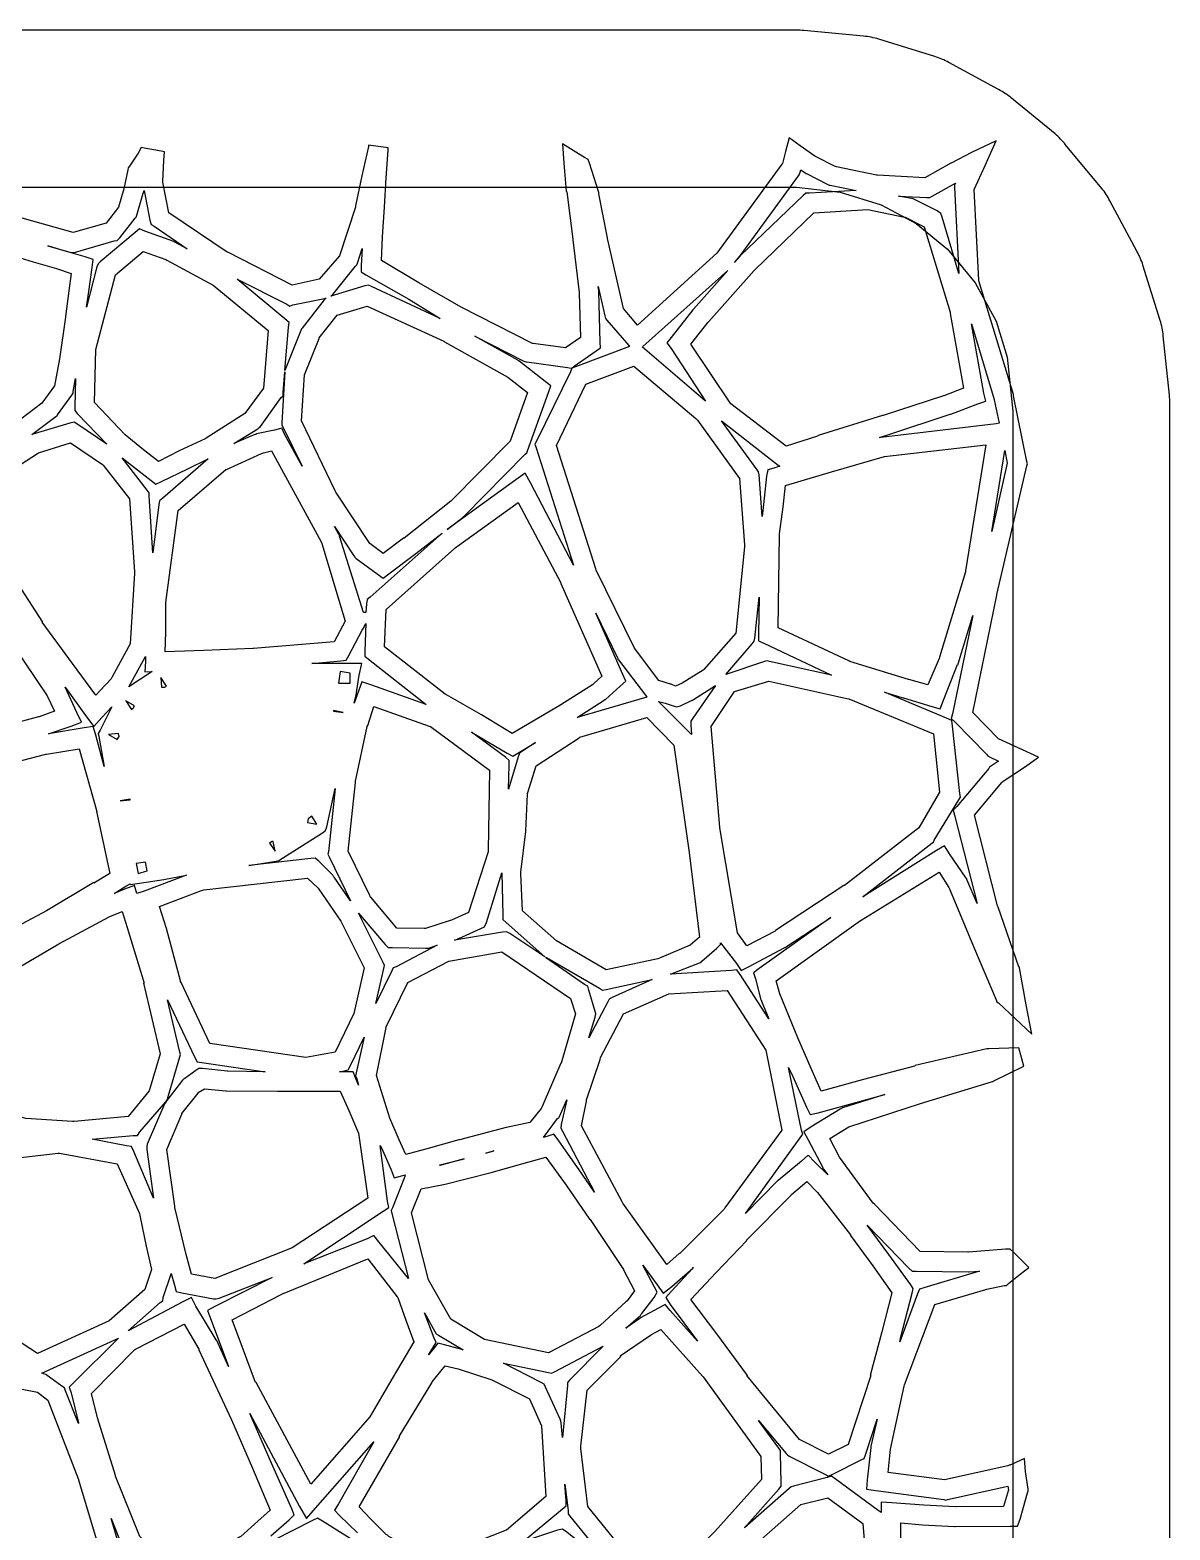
# Model space of a CAD drawing. Extents: x 0 to 84.1, y 0 to 54.9.
# Drawn here: x 67.72 to 84.09, y 33.32 to 54.87 of the extents above; entities that cross this region are included whole.
import ezdxf

# ---------------------------------------------------------------- set-up
doc = ezdxf.new("R2010")
doc.units = 0
doc.layers.add('Layer_1', color=7, linetype='CONTINUOUS')

msp = doc.modelspace()

# ---------------------------------------------------------------- linework, layer by layer
at = {"layer": 'Layer_1', "color": 7}
for points in [[(78.731181, 54.867691), (69.558958, 54.867691), (60.386736, 54.867691), (51.223333, 54.867691), (42.051111, 54.867691), (32.878889, 54.867691), (23.715486, 54.867691), (14.543264, 54.867691), (5.371042, 54.867691), (5.371042, 54.867706)], [(81.632778, 54.012219), (80.918403, 54.400275)], [(80.230486, 32.804715), (80.230486, 33.422076), (80.539167, 33.395632), (80.997778, 33.369188), (81.006583, 33.369188), (81.800333, 33.377993), (81.906166, 33.377993), (81.941444, 33.475007), (82.047278, 33.854243), (82.056083, 33.880687), (82.056083, 33.907132), (82.020805, 34.162896), (82.003166, 34.348104), (81.826777, 34.268729), (81.7915, 34.25109), (81.782694, 34.25109), (81.765055, 34.242285), (80.856653, 34.039437), (80.045264, 34.145271), (80.080541, 34.48041), (80.274569, 35.388812), (80.283375, 35.406451), (80.715527, 36.561799), (81.447541, 36.773465), (81.46518, 36.782271), (81.712125, 36.835187), (81.747402, 36.835187), (81.773847, 36.861631), (81.941416, 36.993923), (82.064888, 37.090937), (81.950235, 37.20559), (81.844402, 37.311423), (81.800305, 37.35552), (81.729749, 37.35552), (81.200583, 37.311423), (81.191777, 37.311423), (80.503861, 37.320228), (79.851222, 37.999326), (79.833583, 38.016965), (79.348513, 38.678423), (79.207402, 38.943006), (79.480805, 39.110576), (80.51268, 39.445715), (81.544555, 39.763215), (81.55336, 39.763215), (81.562166, 39.77202), (81.994319, 39.983687), (81.923763, 40.24827), (81.49161, 40.230631), (81.482805, 40.230631), (81.465166, 40.230631), (80.433291, 39.992506), (80.424486, 39.983701), (79.692472, 39.789673), (79.08393, 39.622103), (78.942819, 39.948423), (78.748791, 40.389395), (78.493027, 41.024395), (78.440111, 41.209603), (79.648375, 42.073909), (79.65718, 42.082714), (80.777249, 42.770631), (80.91836, 42.550145), (80.927166, 42.532506), (81.271124, 41.703478), (81.597444, 40.936187), (81.606249, 40.909742), (81.632693, 40.892103), (81.791443, 40.742173), (82.108943, 40.442312), (82.029568, 40.865645), (81.932554, 41.394812), (81.932554, 41.403617), (81.923749, 41.412422), (81.623888, 42.267909), (81.615082, 42.285547), (81.288763, 43.590825), (81.676819, 44.058256), (81.685624, 44.067061), (82.003124, 44.278728), (82.205971, 44.419839), (81.976666, 44.525672), (81.632707, 44.684422), (81.262291, 45.063658), (81.606249, 46.748172), (81.606249, 46.756978), (82.038402, 48.609061), (82.047207, 48.635505), (82.038402, 48.670783), (81.844374, 49.614463), (81.844374, 49.623269), (81.844374, 49.632074), (81.350485, 51.263671), (81.350485, 51.272477), (81.279929, 52.577754), (81.438679, 52.921713), (81.597429, 53.274491), (81.244652, 53.106921), (80.95361, 52.956991), (80.944805, 52.956991), (80.574388, 52.745324), (79.895291, 52.780602), (79.877652, 52.780602), (79.304388, 52.904074), (79.277944, 52.912879), (79.01336, 53.045171), (78.995722, 53.053976), (78.784055, 53.203907), (78.625305, 53.31856), (78.572388, 53.124532), (78.528291, 52.948143), (78.519486, 52.939338), (77.584625, 51.660518), (76.446916, 50.628643), (76.244069, 50.866768), (76.014763, 51.872185), (76.014763, 51.88099), (75.891291, 52.51599), (75.891291, 52.524795), (75.891291, 52.533601), (75.759, 52.956934), (75.741361, 53.009851), (75.688444, 53.036295), (75.60025, 53.089212), (75.370944, 53.230323), (75.388583, 52.95692), (75.423861, 52.551226), (75.432666, 52.54242), (75.52086, 51.863323), (75.52086, 51.854518), (75.609055, 51.096045), (75.609055, 51.08724), (75.626694, 50.45224), (75.415027, 50.30231), (74.947597, 50.364046), (74.938791, 50.364046), (73.915736, 50.884393), (73.307194, 51.237171), (72.769208, 51.554671), (72.786847, 51.898629), (72.813291, 52.321962), (72.839735, 52.745296), (72.866179, 53.142171), (72.866179, 53.150976), (72.866179, 53.17742), (72.583957, 53.212698), (72.583957, 53.195059), (72.486943, 52.771726), (72.398749, 52.339573), (72.398749, 52.321934), (72.169443, 51.625198), (71.878402, 51.290059), (71.490346, 51.201865), (70.573124, 51.669295), (70.555556, 51.678326), (69.717708, 52.242771), (69.629514, 52.683743), (69.629514, 52.692548), (69.647153, 52.992409), (69.655958, 53.115882), (69.532486, 53.142326), (69.417833, 53.159965), (69.320819, 53.177604), (69.276722, 53.098229), (69.15325, 52.91302), (69.135611, 52.886576), (69.126806, 52.860132), (69.073889, 52.586729), (68.994514, 52.322146), (68.818125, 52.09284), (68.341875, 51.960549), (66.331042, 52.524993)], [(78.792917, 52.86016), (78.854653, 52.816063), (78.863458, 52.807258), (78.872263, 52.807258), (79.180944, 52.648508), (79.198583, 52.639702), (79.216222, 52.639702), (79.586638, 52.560327), (78.916361, 52.525049), (78.863444, 52.525049), (78.828166, 52.489772), (77.919763, 51.625466), (77.919763, 51.616661), (77.840388, 51.528466), (77.919763, 51.62548), (78.757611, 52.772008), (78.77525, 52.798452), (78.784055, 52.824896), (78.79286, 52.860174), (78.792917, 52.86016)], [(32.878889, 52.609928), (42.051111, 52.609928), (51.223333, 52.609928), (60.386736, 52.609928), (69.558958, 52.609928), (78.704722, 52.609928), (78.731166, 52.609928), (79.357347, 52.539372), (79.94825, 52.354164), (80.450958, 52.089581), (80.90075, 51.719164), (81.297625, 51.234094), (81.597486, 50.687289), (81.756236, 50.166942), (81.835611, 49.390831), (81.835611, 43.993331), (81.835611, 38.472358), (81.835611, 32.960206)], [(81.015417, 52.666104), (80.997778, 52.639646), (80.997778, 52.604368), (81.059514, 51.369646), (80.821389, 52.181035), (80.80375, 52.233951), (80.750833, 52.269229), (80.415694, 52.436799), (80.398056, 52.445604), (80.380417, 52.445604), (80.195208, 52.480882), (80.600903, 52.463243), (80.645, 52.463243), (80.680278, 52.480882), (81.015417, 52.66609), (81.015417, 52.666104)], [(69.364931, 52.560299), (69.444306, 52.136966), (69.461944, 52.07523), (69.506042, 52.048785), (69.982292, 51.722466), (69.805903, 51.81948), (69.797097, 51.81948), (69.788292, 51.828285), (69.373778, 51.978216), (69.294403, 52.013493), (69.232667, 51.960577), (68.729959, 51.537243), (68.703515, 51.510799), (68.685876, 51.466702), (68.535945, 50.884619), (68.562389, 51.078646), (68.615306, 51.457883), (68.632945, 51.572535), (68.518292, 51.607813), (68.183153, 51.704827), (67.980306, 51.766563), (68.297806, 51.678369), (68.341903, 51.669563), (68.377181, 51.678369), (68.932806, 51.837119), (68.976903, 51.845924), (69.012181, 51.881202), (69.232667, 52.163424), (69.250306, 52.181063), (69.259111, 52.207507), (69.347306, 52.525007), (69.356111, 52.525007), (69.356111, 52.533812), (69.364916, 52.560257), (69.364931, 52.560299)], [(79.754236, 52.286967), (80.283403, 52.181133), (80.292208, 52.181133), (80.565611, 52.040022), (80.936028, 50.81412), (80.936028, 50.796481), (81.130055, 49.720508), (80.847833, 49.614675), (80.839028, 49.614675), (79.974722, 49.332453), (79.965917, 49.332453), (79.039875, 49.041411), (79.03107, 49.032606), (78.581278, 48.891495), (77.787528, 49.500036), (77.214264, 50.355523), (77.461209, 50.673023), (77.470014, 50.681828), (78.122653, 51.413842), (78.131458, 51.422647), (78.978125, 52.242855), (79.754236, 52.286953), (79.754236, 52.286967)], [(65.810694, 52.004773), (66.595625, 51.898939), (67.142431, 51.73137), (67.768611, 51.537342), (68.10375, 51.440328), (68.315417, 51.369773), (68.280139, 51.122828), (68.236042, 50.752412), (68.236042, 50.743606), (68.147847, 50.143884), (68.077292, 49.755829), (67.892083, 49.508884), (67.592222, 49.279579), (67.574583, 49.279579), (67.115972, 49.138467), (66.436875, 49.694092), (66.42807, 49.702898), (66.419264, 49.711703), (65.775445, 50.426078), (65.678431, 51.263925), (65.810723, 52.004759), (65.810694, 52.004773)], [(72.495833, 51.731257), (72.478194, 51.484313), (72.478194, 51.396118), (72.54875, 51.352021), (73.166111, 50.999243), (73.615903, 50.72584), (72.628125, 51.184452), (72.584028, 51.20209), (72.531111, 51.193285), (72.046042, 51.043355), (72.072486, 51.069799), (72.398805, 51.475493), (72.416444, 51.493132), (72.42525, 51.519576), (72.495805, 51.731243), (72.495833, 51.731257)], [(69.347292, 51.68716), (69.673611, 51.572507), (69.69125, 51.563702), (70.352708, 51.202105), (71.146458, 50.549466), (71.075903, 49.720438), (70.811319, 49.358841), (70.255694, 49.006063), (70.238056, 48.997258), (69.867639, 48.820869), (69.567778, 48.670938), (69.356111, 48.838508), (69.091528, 49.050174), (68.650556, 49.517605), (68.668194, 50.276077), (68.950417, 51.352049), (69.347292, 51.687188), (69.347292, 51.68716)], [(70.696667, 51.290271), (71.411042, 50.928674), (71.455139, 50.902229), (71.499236, 50.919868), (71.975486, 51.016882), (71.949042, 50.990438), (71.631542, 50.584743), (71.622737, 50.575938), (71.613931, 50.549494), (71.393445, 50.002688), (71.38464, 49.976244), (71.437556, 50.593605), (71.446362, 50.664161), (71.384626, 50.717077), (70.696667, 51.290271), (70.696667, 51.290271)], [(77.743403, 51.413856), (77.249514, 50.858231), (77.240709, 50.849426), (76.932028, 50.452551), (76.870292, 50.373176), (76.932028, 50.293801), (77.425917, 49.535328), (76.517514, 50.311439), (76.526319, 50.320245), (77.743403, 51.413856), (77.743403, 51.413856)], [(83.952292, 50.696108), (83.705347, 51.489858)], [(75.8825, 51.184437), (75.979514, 50.761104), (75.988319, 50.725826), (76.005958, 50.699382), (76.323458, 50.337785), (76.332263, 50.320146), (75.556152, 50.029104), (75.503236, 50.011465), (75.485597, 49.958549), (75.000527, 48.970771), (74.974083, 48.917854), (74.991722, 48.864938), (75.529708, 47.180424), (74.912347, 48.362229), (74.832972, 48.50334), (74.70068, 48.406327), (73.712903, 47.691952), (73.942208, 47.86834), (73.951013, 47.877146), (73.959819, 47.885951), (74.832944, 48.776715), (74.859388, 48.794354), (74.868193, 48.820798), (75.168054, 49.658645), (75.203332, 49.755659), (75.123957, 49.817395), (74.744721, 50.117256), (74.735916, 50.117256), (74.72711, 50.126062), (74.109749, 50.47002), (74.815305, 50.108423), (74.841749, 50.099618), (74.859388, 50.099618), (75.441471, 50.020243), (75.494388, 50.011437), (75.503193, 50.011437), (75.538471, 50.037881), (75.855971, 50.258368), (75.917778, 50.302493), (75.908972, 50.381868), (75.891334, 51.105062), (75.891334, 51.113868), (75.891334, 51.122673), (75.8825, 51.184437), (75.8825, 51.184437)], [(72.566389, 50.902215), (73.668819, 50.399507), (73.677625, 50.390702), (74.586028, 49.879174), (74.86825, 49.658688), (74.621305, 48.961952), (73.765819, 48.097646), (73.095541, 47.568479), (73.086736, 47.568479), (72.795694, 47.347993), (72.601667, 47.489104), (72.116597, 48.229938), (72.107792, 48.247577), (71.622722, 49.252993), (71.66682, 49.914452), (71.878486, 50.434799), (71.878486, 50.443604), (72.13425, 50.769924), (72.566389, 50.902215), (72.566389, 50.902215)], [(81.244722, 50.64648), (81.571042, 49.561688), (81.571042, 49.552883), (81.641597, 49.217744), (81.5975, 49.208938), (79.939444, 49.014911), (79.921806, 49.014911), (80.054097, 49.059008), (80.936042, 49.350049), (80.944847, 49.350049), (81.332903, 49.49998), (81.447555, 49.535258), (81.421111, 49.649911), (81.244722, 50.646508), (81.244722, 50.64648)], [(76.394028, 50.037938), (77.284792, 49.288285), (77.311236, 49.261841), (77.910958, 48.423994), (77.981514, 47.471494), (77.981514, 47.445049), (77.858041, 46.201508), (77.39943, 45.681161), (77.390625, 45.672355), (77.090764, 45.487147), (76.99375, 45.44305), (76.932014, 45.469494), (76.923209, 45.469494), (76.755639, 45.522411), (76.402861, 45.989841), (75.856056, 47.109911), (75.84725, 47.127549), (75.282806, 48.900258), (75.706139, 49.782202), (76.394056, 50.037966), (76.394028, 50.037938)], [(68.377153, 49.861535), (68.368347, 49.45584), (68.368347, 49.402924), (68.403625, 49.358827), (68.826959, 48.917854), (68.412445, 49.200077), (68.359528, 49.235354), (68.297792, 49.217715), (67.750986, 49.058965), (68.094945, 49.314729), (68.112584, 49.323535), (68.121389, 49.341174), (68.324236, 49.623396), (68.341875, 49.64984), (68.341875, 49.676284), (68.377153, 49.861493), (68.377153, 49.861535)], [(71.384583, 49.958577), (71.340486, 49.226563), (71.340486, 49.191285), (71.358125, 49.156008), (71.631528, 48.600383), (71.384583, 49.050174), (71.340486, 49.147188), (71.234653, 49.120744), (70.978889, 49.067827), (70.970084, 49.059022), (70.952445, 49.059022), (70.652584, 48.92673), (70.996542, 49.138397), (71.014181, 49.156036), (71.03182, 49.173675), (71.331681, 49.588189), (71.358125, 49.614633), (71.358125, 49.65873), (71.384569, 49.958591), (71.384583, 49.958577)], [(77.655208, 49.25305), (78.466597, 48.61805), (78.493041, 48.600411), (78.404847, 48.573967), (78.316653, 48.547522), (78.299014, 48.459328), (78.254916, 48.053633), (78.237278, 47.877245), (78.19318, 48.476967), (78.184375, 48.521064), (78.166736, 48.547508), (77.655208, 49.253064), (77.655208, 49.25305)], [(68.306597, 48.935564), (68.765208, 48.626883), (68.774014, 48.618078), (69.15325, 48.133008), (69.223805, 47.083495), (69.223805, 47.074689), (69.223805, 47.065884), (69.162069, 46.051648), (68.906305, 45.575398), (68.888666, 45.548954), (68.729916, 45.381384), (68.66818, 45.310829), (68.333041, 45.76944), (67.900889, 46.360342), (67.909694, 46.360342), (67.239416, 47.392217), (67.160041, 47.921384), (67.34525, 48.46819), (67.830319, 48.78569), (67.847958, 48.794495), (68.306569, 48.935606), (68.306597, 48.935564)], [(69.047431, 48.723841), (69.179722, 48.618007), (69.461944, 48.397521), (69.5325, 48.344605), (69.611875, 48.379882), (69.991111, 48.565091), (70.282153, 48.706202), (69.629514, 48.141757), (69.585417, 48.10648), (69.576611, 48.053563), (69.488417, 47.356827), (69.4355, 48.177035), (69.4355, 48.221132), (69.409056, 48.25641), (69.047459, 48.723841), (69.047431, 48.723841)], [(71.190556, 48.82084), (71.904931, 47.515563), (71.913736, 47.489118), (72.248875, 46.377868), (72.090125, 46.078007), (70.934778, 45.980993), (70.925972, 45.980993), (70.220417, 45.954549), (69.664792, 45.93691), (69.673597, 46.219133), (69.673597, 46.624827), (69.673597, 46.642466), (69.849986, 47.965383), (70.537903, 48.556285), (70.546708, 48.556285), (71.049416, 48.785591), (71.07586, 48.794396), (71.190513, 48.82084), (71.190556, 48.82084)], [(81.447569, 48.909021), (81.156528, 47.101035), (81.156528, 47.083396), (80.786111, 45.857493), (80.777306, 45.839854), (80.618556, 45.460618), (80.345139, 45.539993), (80.336334, 45.539993), (79.498486, 45.795757), (79.480847, 45.804562), (78.466611, 46.280812), (78.48425, 47.612548), (78.48425, 47.630187), (78.537167, 48.018243), (78.572445, 48.326923), (79.233903, 48.520951), (79.992375, 48.741437), (81.447584, 48.909007), (81.447569, 48.909021)], [(81.720972, 48.829646), (81.75625, 48.644437), (81.535764, 47.665479), (81.720972, 48.829646), (81.720972, 48.829646)], [(74.735972, 48.080078), (75.344514, 46.92473), (75.344514, 46.915925), (75.935417, 45.584189), (75.820764, 45.478356), (75.803125, 45.460717), (75.309236, 45.152036), (75.300431, 45.143231), (74.947653, 44.940384), (74.647792, 44.763995), (74.20682, 45.028578), (73.704111, 45.31962), (73.686472, 45.328425), (72.813347, 46.007522), (72.839792, 46.545508), (73.81875, 47.418633), (73.827555, 47.427439), (74.735972, 48.079993), (74.735972, 48.080078)], [(72.098958, 47.736063), (72.372361, 47.31273), (72.39, 47.295091), (72.407639, 47.277452), (72.7075, 47.056966), (72.795694, 46.99523), (72.875069, 47.056966), (73.263125, 47.348007), (73.642361, 47.639049), (72.610486, 46.721827), (72.566389, 46.686549), (72.557584, 46.624813), (72.548778, 46.501341), (72.5135, 46.501341), (72.169542, 47.594952), (72.169542, 47.612591), (72.160737, 47.621396), (72.099001, 47.736049), (72.098958, 47.736063)], [(66.763194, 47.030493), (66.948403, 46.774729), (67.486389, 46.033896), (67.477584, 46.033896), (67.971472, 45.301882), (68.077306, 45.081396), (67.85682, 45.002021), (67.848014, 45.002021), (67.063084, 44.790354), (67.054278, 44.790354), (65.916528, 44.552215), (65.757778, 44.684507), (65.519653, 45.804576), (65.519653, 45.822215), (65.466736, 46.448396), (66.119375, 46.818812), (66.145819, 46.827618), (66.76318, 47.030465), (66.763194, 47.030493)], [(78.193194, 46.721841), (78.184389, 46.192674), (78.184389, 46.09566), (78.263764, 46.060383), (79.233903, 45.601771), (78.343139, 45.795799), (78.307861, 45.804605), (78.272584, 45.795799), (77.716959, 45.610591), (78.096195, 46.051563), (78.122639, 46.086841), (78.131444, 46.130938), (78.19318, 46.721841), (78.193194, 46.721841)], [(72.54875, 46.342647), (72.531111, 45.945772), (72.531111, 45.875217), (72.584028, 45.831119), (73.413056, 45.17848), (72.619306, 45.460703), (72.487014, 45.5048), (72.442917, 45.372508), (72.381181, 45.196119), (72.407625, 45.319592), (72.451722, 45.601814), (72.487, 45.769383), (72.31943, 45.769383), (71.772625, 45.769383), (72.187139, 45.804661), (72.266514, 45.813466), (72.301791, 45.884022), (72.495819, 46.245619), (72.522263, 46.289716), (72.522263, 46.298522), (72.548708, 46.342619), (72.54875, 46.342647)], [(75.847222, 46.492578), (76.164722, 45.839939), (76.164722, 45.831133), (76.173528, 45.822328), (76.561583, 45.3108), (76.579222, 45.284356), (75.582625, 44.993314), (75.97068, 45.240259), (75.979486, 45.249064), (75.988291, 45.249064), (76.199958, 45.443092), (76.279333, 45.513648), (76.235235, 45.610661), (75.84718, 46.492606), (75.847222, 46.492578)], [(81.262361, 46.4573), (80.971319, 45.046189), (80.953681, 44.975633), (81.006597, 44.922717), (81.456389, 44.464105), (81.474028, 44.446467), (81.500472, 44.428828), (81.632764, 44.367092), (81.518111, 44.287717), (81.500472, 44.278911), (81.491667, 44.261272), (81.033056, 43.714467), (80.980139, 43.66155), (80.997778, 43.590995), (81.324097, 42.320995), (81.174167, 42.664953), (81.174167, 42.673758), (81.165361, 42.682564), (80.927236, 43.035341), (80.856681, 43.149994), (80.742028, 43.079439), (79.683695, 42.41798), (80.671472, 43.185272), (80.697917, 43.202911), (80.706722, 43.229355), (81.0595, 43.811438), (81.085944, 43.846716), (81.077139, 43.899633), (80.971305, 44.869772), (80.9625, 44.949147), (80.883125, 44.984424), (79.992361, 45.354841), (80.256944, 45.275466), (80.26575, 45.275466), (80.671444, 45.151994), (80.794916, 45.116716), (80.839014, 45.240188), (81.041861, 45.751716), (81.050666, 45.751716), (81.050666, 45.760521), (81.262333, 46.457258), (81.262361, 46.4573)], [(69.382569, 45.866439), (69.382569, 45.795884), (69.373764, 45.645953), (69.479597, 45.654759), (69.144459, 45.434273), (69.382584, 45.866425), (69.382569, 45.866439)], [(69.603056, 45.566522), (69.611861, 45.425411), (69.655958, 45.425411), (69.682402, 45.44305), (69.603027, 45.566522), (69.603056, 45.566522)], [(72.178333, 45.65466), (72.151889, 45.48709), (72.319459, 45.48709), (72.319459, 45.628202), (72.178347, 45.654646), (72.178333, 45.65466)], [(78.334306, 45.513549), (79.454375, 45.266604), (79.480819, 45.257799), (80.697903, 44.755091), (80.786097, 43.917243), (80.486236, 43.405716), (79.419083, 42.576688), (79.410278, 42.576688), (78.431319, 41.932868), (78.422514, 41.924063), (78.01682, 41.712396), (77.884528, 41.897605), (77.628764, 43.40573), (77.628764, 43.414535), (77.505292, 44.860924), (77.840431, 45.363632), (78.33432, 45.513563), (78.334306, 45.513549)], [(68.227222, 45.425383), (68.535903, 45.002049), (68.641736, 44.860938), (68.756389, 44.99323), (68.8975, 45.14316), (68.729931, 44.808021), (68.703486, 44.763924), (68.712292, 44.719827), (68.791667, 44.287674), (68.668194, 44.737466), (68.632917, 44.860938), (68.500625, 44.843299), (67.989097, 44.755105), (68.315417, 44.869758), (68.465347, 44.922674), (68.394792, 45.063785), (68.227222, 45.425383), (68.227222, 45.425383)], [(77.567014, 45.451827), (77.240694, 44.984396), (77.21425, 44.940299), (77.21425, 44.887382), (77.223056, 44.746271), (77.196611, 44.772715), (76.74682, 45.222507), (76.843834, 45.196063), (76.958486, 45.160785), (77.011403, 45.143146), (77.06432, 45.160785), (77.231889, 45.24016), (77.240694, 45.24016), (77.2495, 45.248965), (77.567, 45.451813), (77.567014, 45.451827)], [(69.100347, 45.231383), (69.179722, 45.107911), (69.206166, 45.12555), (69.223805, 45.160827), (69.100333, 45.231383), (69.100347, 45.231383)], [(72.081319, 45.090244), (72.081319, 45.081438), (72.222431, 45.063799), (72.081319, 45.090244), (72.081319, 45.090244)], [(72.663403, 45.151937), (73.457153, 44.869715), (73.474792, 44.86091), (74.321458, 44.234729), (74.303819, 43.079382), (74.303819, 43.061743), (74.021597, 42.188618), (73.774653, 42.082785), (73.757014, 42.07398), (73.404236, 41.959327), (73.386597, 41.959327), (72.989722, 41.968132), (72.619306, 42.409104), (72.6105, 42.41791), (72.601667, 42.435549), (72.292986, 43.070549), (72.398819, 44.058326), (72.398819, 44.075965), (72.566389, 44.860896), (72.575194, 44.878535), (72.663389, 45.151937), (72.663403, 45.151937)], [(76.579236, 44.993258), (76.967292, 44.596383), (77.187778, 43.05298), (77.337708, 41.835897), (77.205417, 41.721244), (76.764444, 41.536036), (76.738, 41.52723), (75.997167, 41.36848), (75.282792, 41.782994), (74.797722, 42.215147), (74.771278, 42.753133), (74.771278, 42.761939), (74.771278, 42.770744), (74.841834, 43.352827), (74.841834, 43.361633), (74.868278, 43.890799), (74.868278, 43.899605), (74.99175, 44.29648), (75.609111, 44.702174), (75.617917, 44.710979), (76.579236, 44.993202), (76.579236, 44.993258)], [(68.994514, 44.763896), (68.853403, 44.746257), (68.976875, 44.675702), (69.003319, 44.719799), (68.994514, 44.763896), (68.994514, 44.763896)], [(74.065694, 44.781535), (74.577222, 44.481674), (74.656597, 44.437577), (74.727153, 44.481674), (74.982917, 44.631604), (74.797708, 44.508132), (74.753611, 44.481688), (74.735972, 44.428771), (74.594861, 43.961341), (74.603666, 44.305299), (74.603666, 44.375855), (74.55075, 44.419952), (74.06568, 44.781549), (74.065694, 44.781535)], [(68.430069, 44.54341), (68.685833, 43.643827), (68.677028, 43.643827), (68.871056, 42.753063), (68.64175, 42.611952), (68.64175, 42.620757), (67.962653, 42.215062), (67.248278, 41.835826), (67.230639, 41.827021), (66.8955, 41.694729), (66.454528, 41.985771), (66.084111, 43.026465), (66.075306, 43.05291), (65.943014, 43.84666), (66.110584, 43.987771), (67.953848, 44.464021), (67.962653, 44.464021), (68.430084, 44.543396), (68.430069, 44.54341)], [(72.107778, 43.970174), (72.010764, 43.061771), (72.001959, 43.026494), (72.019597, 42.991216), (72.328278, 42.356216), (72.090153, 42.700174), (72.081348, 42.70898), (72.072542, 42.726618), (71.869695, 42.929466), (71.816778, 42.973563), (71.755042, 42.964758), (70.864278, 42.867744), (71.261153, 42.92948), (71.296431, 42.938285), (71.31407, 42.94709), (71.922612, 43.335146), (71.966709, 43.370424), (71.984348, 43.42334), (72.10782, 43.970146), (72.107778, 43.970174)], [(84.093389, 5.372969), (84.093389, 10.893941), (84.093389, 16.406108), (84.093389, 21.927081), (84.093389, 27.439233), (84.093389, 32.960206), (84.093389, 38.472358), (84.093389, 43.993331)], [(69.162083, 43.820244), (69.020972, 43.793799), (69.162083, 43.811438), (69.162083, 43.820244), (69.162083, 43.820244)], [(71.772639, 43.573313), (71.719722, 43.538036), (71.710917, 43.485119), (71.843209, 43.458675), (71.772653, 43.573327), (71.772639, 43.573313)], [(71.199375, 43.211716), (71.164097, 43.185272), (71.243472, 43.070619), (71.217028, 43.21173), (71.199389, 43.21173), (71.199375, 43.211716)], [(69.382569, 42.911883), (69.250278, 42.894244), (69.276722, 42.753133), (69.409014, 42.788411), (69.382569, 42.911883), (69.382569, 42.911883)], [(69.973472, 42.72659), (69.364931, 42.497285), (69.259097, 42.462007), (69.223819, 42.57666), (69.082708, 42.523743), (68.932778, 42.462007), (69.100347, 42.56784), (69.162083, 42.603118), (69.162083, 42.594313), (69.294375, 42.611952), (69.647153, 42.664868), (69.973472, 42.726604), (69.973472, 42.72659)], [(71.710903, 42.682493), (71.860833, 42.541382), (71.869639, 42.523743), (72.187139, 42.065132), (72.195944, 42.047493), (72.522263, 41.394854), (72.372361, 40.742215), (72.107778, 40.18659), (71.684444, 40.107215), (70.308611, 40.310062), (69.894097, 41.183187), (69.885292, 41.200826), (69.885292, 41.209632), (69.682445, 41.959284), (69.585431, 42.276784), (70.185153, 42.50609), (70.220431, 42.514895), (71.710917, 42.682465), (71.710903, 42.682493)], [(74.497847, 42.761868), (74.515486, 42.153326), (74.515486, 42.09159), (74.559583, 42.047493), (75.115208, 41.553604), (74.6125, 41.888743), (74.568403, 41.915187), (74.506667, 41.906382), (73.81875, 41.791729), (73.862847, 41.809368), (73.871653, 41.818173), (73.880458, 41.818173), (74.197958, 41.959284), (74.250875, 41.985729), (74.277319, 42.047465), (74.497805, 42.76184), (74.497847, 42.761868)], [(69.047431, 42.206271), (69.117986, 41.976966), (69.364931, 41.174396), (69.356125, 41.174396), (69.59425, 40.16016), (69.4355, 39.630993), (69.135639, 39.260577), (68.359528, 39.190021), (68.333084, 39.190021), (67.662806, 39.234118), (67.44232, 39.295855), (67.380584, 39.586896), (67.380584, 39.595702), (67.292389, 40.310077), (67.239473, 40.795146), (67.195375, 41.192021), (67.627528, 41.438965), (68.139056, 41.738827), (68.86225, 42.126882), (68.871056, 42.135687), (69.047445, 42.206243), (69.047431, 42.206271)], [(72.442917, 42.179827), (72.822153, 41.730035), (72.86625, 41.685938), (72.927986, 41.685938), (73.404236, 41.677133), (73.421875, 41.677133), (73.448319, 41.677133), (73.571791, 41.72123), (72.980889, 41.412549), (72.936791, 41.394911), (72.919153, 41.350813), (72.689847, 40.883383), (72.8045, 41.386091), (72.813305, 41.430188), (72.795666, 41.474286), (72.442888, 42.179841), (72.442917, 42.179827)], [(79.225069, 42.118105), (78.193194, 41.386091), (78.113819, 41.324355), (78.140264, 41.236161), (78.219639, 40.936299), (78.228444, 40.927494), (78.228444, 40.918689), (78.334277, 40.662925), (77.919763, 41.297925), (77.875666, 41.36848), (77.796291, 41.359675), (76.923166, 41.306758), (77.33768, 41.465508), (77.355319, 41.474314), (77.372958, 41.491953), (77.584625, 41.677161), (77.637541, 41.730078), (77.637541, 41.756522), (77.866847, 41.456661), (77.937402, 41.359647), (78.043236, 41.412564), (78.563583, 41.685966), (78.572388, 41.685966), (78.572388, 41.694772), (79.225027, 42.118105), (79.225069, 42.118105)], [(74.497847, 41.624287), (75.485625, 40.954009), (75.556181, 40.733523), (75.353333, 40.027967), (75.344528, 40.027967), (75.079945, 39.401787), (75.062306, 39.375342), (74.903556, 39.172495), (74.568417, 39.10194), (74.559612, 39.10194), (73.889334, 38.925551), (73.880528, 38.925551), (73.439556, 38.802079), (73.122056, 38.713884), (73.025042, 38.925551), (72.892751, 39.234231), (72.698723, 39.851592), (72.839834, 40.539509), (72.839834, 40.548314), (73.148515, 41.183314), (73.739417, 41.491995), (74.49789, 41.624287), (74.497847, 41.624287)], [(75.124028, 41.544912), (75.141667, 41.544912), (75.900139, 41.103939), (75.944236, 41.077495), (75.997153, 41.086301), (76.658611, 41.227412), (76.085347, 40.971648), (76.04125, 40.945204), (76.023611, 40.909926), (75.750208, 40.389579), (75.838403, 40.68944), (75.847208, 40.733537), (75.838403, 40.768815), (75.750208, 41.077495), (75.732569, 41.130412), (75.688472, 41.156856), (75.124028, 41.544912), (75.124028, 41.544912)], [(77.734583, 41.068535), (78.290208, 40.213049), (78.519514, 39.066521), (77.699306, 37.946451), (77.6905, 37.928812), (77.0555, 37.293812), (77.046695, 37.293812), (76.870306, 37.135062), (76.235306, 38.017007), (76.226501, 38.034646), (75.644417, 39.128257), (75.714973, 39.481035), (75.714973, 39.498674), (75.909001, 40.080757), (75.917806, 40.107201), (76.244125, 40.733382), (76.896764, 41.024423), (77.734612, 41.068521), (77.734583, 41.068535)], [(69.700069, 40.936243), (70.088125, 40.116035), (70.123403, 40.045479), (70.193958, 40.036674), (71.102361, 39.904382), (70.564375, 39.913187), (70.55557, 39.913187), (70.202792, 39.948465), (70.149875, 39.948465), (70.105778, 39.922021), (69.947028, 39.807368), (69.929389, 39.798563), (69.91175, 39.780924), (69.691264, 39.489882), (69.66482, 39.445785), (69.656015, 39.43698), (69.647209, 39.419341), (69.409084, 38.863716), (69.400279, 38.828438), (69.400279, 38.784341), (69.497293, 38.087605), (69.215071, 38.757883), (69.179793, 38.828438), (69.109237, 38.837243), (68.615348, 38.934257), (69.206251, 38.987174), (69.267987, 38.987174), (69.303265, 39.040091), (69.673682, 39.472243), (69.691321, 39.489882), (69.700126, 39.516327), (69.876515, 40.116049), (69.88532, 40.151327), (69.876515, 40.186604), (69.700126, 40.936257), (69.700069, 40.936243)], [(72.522292, 40.398299), (72.407639, 39.886771), (72.398834, 39.842674), (72.416472, 39.807396), (72.442917, 39.710383), (72.398819, 39.816216), (72.363542, 39.90441), (72.275347, 39.90441), (72.169514, 39.90441), (72.222431, 39.913216), (72.292986, 39.930855), (72.328264, 39.992591), (72.522292, 40.398285), (72.522292, 40.398299)], [(78.616528, 39.966132), (78.678264, 39.833841), (78.872292, 39.392868), (78.925208, 39.287035), (79.039861, 39.313479), (79.771875, 39.516327), (80.001181, 39.578063), (79.392639, 39.384035), (79.375, 39.37523), (79.357361, 39.366424), (78.942847, 39.11066), (78.837014, 39.040105), (78.89875, 38.925452), (79.110417, 38.528577), (79.110417, 38.510938), (79.119222, 38.502133), (79.180958, 38.422758), (78.98693, 38.607966), (78.898736, 38.70498), (78.801722, 38.616786), (78.466583, 38.343383), (78.457778, 38.334577), (77.999167, 37.867147), (78.784097, 38.951939), (78.819375, 39.004855), (78.801736, 39.066591), (78.616528, 39.966175), (78.616528, 39.966132)], [(70.229236, 39.657424), (70.537917, 39.630979), (70.546722, 39.630979), (71.278736, 39.622174), (71.772625, 39.622174), (72.178319, 39.622174), (72.301791, 39.348771), (72.442903, 39.022452), (72.575194, 38.087591), (71.490403, 37.373216), (70.379153, 36.932243), (70.044014, 36.99398), (69.964639, 37.276202), (69.805889, 37.955299), (69.805889, 37.972938), (69.691236, 38.784327), (69.902903, 39.295855), (69.902903, 39.30466), (70.141028, 39.595702), (70.141028, 39.604507), (70.229222, 39.657424), (70.229236, 39.657424)], [(75.432708, 39.498702), (75.353333, 39.145924), (75.344528, 39.093007), (75.370972, 39.04891), (75.829583, 38.175785), (75.653194, 38.431549), (75.309236, 38.925438), (75.2475, 39.004813), (75.159306, 38.978369), (75.097569, 38.96073), (75.300417, 39.234133), (75.318056, 39.242938), (75.326861, 39.260577), (75.432694, 39.498702), (75.432708, 39.498702)], [(72.751597, 38.846162), (72.769236, 38.810884), (72.910347, 38.493384), (72.954444, 38.378731), (73.077917, 38.414009), (73.113194, 38.422814), (73.104389, 38.39637), (72.928, 37.946578), (72.910361, 37.911301), (72.919167, 37.867203), (73.157292, 36.932342), (72.733958, 37.461509), (72.663403, 37.549703), (72.566389, 37.505606), (71.657986, 37.144009), (72.795694, 37.902481), (72.875069, 37.955398), (72.857431, 38.043592), (72.751597, 38.846162), (72.751597, 38.846162)], [(68.130208, 38.731551), (68.147847, 38.731551), (68.976875, 38.581621), (69.294375, 37.867246), (69.30318, 37.840801), (69.391375, 37.399829), (69.47075, 37.06469), (69.373736, 36.773649), (68.862208, 36.323857), (67.830333, 35.856426), (67.071861, 36.350315), (66.560333, 37.39101), (66.939569, 38.281774), (67.424639, 38.65219), (68.130194, 38.731565), (68.130208, 38.731551)], [(75.132847, 38.678635), (75.423889, 38.27294), (75.759028, 37.787871), (75.767833, 37.779065), (76.244083, 37.06469), (76.244083, 37.055885), (76.402833, 36.756024), (76.297, 36.614913), (76.279361, 36.597274), (75.917764, 36.262135), (75.891319, 36.244496), (75.168125, 35.86526), (74.250903, 36.059288), (73.765833, 36.350329), (73.448333, 36.914774), (73.201389, 37.876093), (73.3425, 38.220052), (73.66, 38.281788), (73.668805, 38.281788), (74.347903, 38.458177), (74.788875, 38.581649), (75.132833, 38.678663), (75.132847, 38.678635)], [(73.959861, 38.65219), (73.607083, 38.555176), (73.607083, 38.563982), (73.959861, 38.652176), (73.959861, 38.65219)], [(74.383194, 38.766829), (74.277361, 38.731551), (74.268556, 38.731551), (74.383209, 38.766829), (74.383194, 38.766829)], [(78.881111, 38.325702), (79.031042, 38.166952), (79.507292, 37.55841), (79.507292, 37.549605), (79.824792, 37.117452), (80.098194, 36.729396), (79.957083, 36.164952), (79.789514, 35.538771), (79.798319, 35.538771), (79.472, 34.550993), (79.189778, 34.409882), (78.775264, 34.621549), (78.016791, 35.538771), (78.025597, 35.538771), (77.584625, 36.138493), (77.214208, 36.632382), (77.575805, 37.020438), (78.016777, 37.479049), (78.007972, 37.479049), (78.651791, 38.131688), (78.660597, 38.140493), (78.881083, 38.325702), (78.881111, 38.325702)], [(79.745417, 37.699592), (80.345139, 37.08223), (80.389236, 37.038133), (80.450972, 37.038133), (81.200625, 37.029328), (81.20943, 37.029328), (81.359361, 37.038133), (80.556791, 36.800008), (80.495055, 36.782369), (80.468611, 36.711814), (80.212847, 36.023897), (80.230486, 36.094453), (80.389236, 36.720633), (80.406875, 36.791189), (80.371597, 36.844105), (80.054097, 37.276258), (79.745417, 37.699592), (79.745417, 37.699592)], [(72.575208, 37.214593), (72.998542, 36.667787), (73.007347, 36.658982), (73.122, 36.332662), (73.236653, 36.023982), (72.936791, 35.521273), (72.601653, 34.94801), (71.754986, 33.977871), (70.970055, 35.441898), (70.96125, 35.441898), (70.776042, 35.944437), (70.626111, 36.341312), (70.925972, 36.491243), (71.331667, 36.70291), (71.349306, 36.711715), (72.575208, 37.214423), (72.575208, 37.214593)], [(76.526319, 37.126398), (76.729167, 36.844176), (76.817361, 36.720704), (76.940833, 36.817718), (77.240694, 37.082301), (77.240694, 37.091106), (77.2495, 37.091106), (77.240694, 37.082301), (76.932014, 36.747162), (76.852639, 36.658968), (76.914375, 36.561954), (77.31125, 36.032787), (76.914375, 36.473759), (76.843819, 36.561954), (76.746806, 36.509037), (76.491042, 36.367926), (76.482236, 36.359121), (76.279389, 36.21801), (76.491056, 36.403218), (76.499861, 36.420857), (76.508666, 36.429662), (76.685055, 36.658968), (76.729153, 36.738343), (76.693875, 36.808898), (76.526305, 37.126398), (76.526319, 37.126398)], [(69.752986, 37.00294), (69.797083, 36.835371), (69.823528, 36.747176), (69.902903, 36.729537), (70.361514, 36.641343), (70.396791, 36.641343), (70.440889, 36.650148), (71.199361, 36.950009), (70.802486, 36.747162), (70.387972, 36.535495), (70.273333, 36.473604), (70.317431, 36.358951), (70.511458, 35.838604), (70.573194, 35.671035), (70.405625, 36.041451), (70.39682, 36.041451), (70.39682, 36.050257), (70.105778, 36.535326), (70.044042, 36.658798), (69.92057, 36.597062), (69.135639, 36.182548), (69.59425, 36.588243), (69.629528, 36.614687), (69.638333, 36.658784), (69.752986, 37.002743), (69.752986, 37.00294)], [(73.386597, 36.438355), (73.536528, 36.173771), (73.554167, 36.138493), (73.589444, 36.120855), (73.942222, 35.909188), (73.677639, 35.979743), (73.580625, 36.006188), (73.527708, 35.935632), (73.448333, 35.838618), (73.518889, 35.953271), (73.554167, 36.015007), (73.527722, 36.076743), (73.386611, 36.43834), (73.386597, 36.438355)], [(69.938194, 36.279619), (70.149861, 35.918021), (70.149861, 35.909216), (70.617292, 34.903799), (70.917153, 34.207063), (71.172917, 33.607341), (70.996528, 33.448591), (70.749583, 33.228105), (70.731944, 33.2193), (70.176319, 32.848883), (69.594236, 32.937077), (69.303194, 33.228119), (68.950417, 34.092425), (68.950417, 34.10123), (68.694653, 34.930258), (68.606458, 35.283036), (69.223819, 35.909216), (69.241458, 35.918021), (69.938194, 36.279619), (69.938194, 36.279619)], [(76.782083, 36.200215), (77.381806, 35.529938), (77.390611, 35.521132), (78.219639, 34.374605), (78.228444, 34.048285), (77.558166, 33.298632), (77.108375, 32.85766), (76.764416, 32.504882), (76.54393, 32.716549), (76.244069, 33.02523), (75.732541, 33.66023), (75.635527, 34.489257), (75.635527, 34.506896), (75.635527, 34.524535), (75.723722, 35.327105), (76.208791, 35.812174), (76.199986, 35.820979), (76.632139, 36.12084), (76.649778, 36.129646), (76.782069, 36.200201), (76.782083, 36.200215)], [(68.994514, 36.076771), (68.350694, 35.432952), (68.288958, 35.371216), (68.315403, 35.291841), (68.421236, 34.859688), (68.421236, 34.850883), (68.236028, 35.318313), (68.218389, 35.362411), (68.183111, 35.388855), (67.971444, 35.538785), (67.953805, 35.556424), (67.918528, 35.56523), (67.892083, 35.574035), (68.994514, 36.076743), (68.994514, 36.076771)], [(75.953056, 35.962147), (75.476806, 35.477077), (75.441528, 35.4418), (75.441528, 35.397702), (75.370972, 34.64805), (75.353333, 34.859716), (75.344528, 34.886161), (75.335723, 34.912605), (75.124056, 35.371216), (75.106417, 35.415313), (75.06232, 35.441757), (74.524334, 35.71516), (75.168153, 35.582868), (75.21225, 35.574063), (75.256348, 35.591702), (75.953084, 35.962119), (75.953056, 35.962147)], [(73.686458, 35.679967), (73.871667, 35.63587), (74.356736, 35.47712), (74.374375, 35.468314), (74.894722, 35.203731), (75.071111, 34.815676), (75.132847, 33.801439), (74.568403, 33.31637), (74.559597, 33.31637), (73.483625, 32.893037), (72.875084, 33.228176), (72.857445, 33.245814), (72.839806, 33.25462), (72.61932, 33.475106), (72.45175, 33.651495), (72.716334, 34.110106), (73.033834, 34.665731), (73.025028, 34.665731), (73.492459, 35.433023), (73.501264, 35.450661), (73.686472, 35.679967), (73.686458, 35.679967)], [(67.609861, 35.344842), (67.830347, 35.300745), (67.980278, 35.186092), (68.42125, 34.048384), (68.42125, 34.039579), (68.747569, 32.954787), (68.694653, 32.893051), (68.677014, 32.875412), (68.394792, 32.690204), (68.377153, 32.681398), (68.059653, 32.513829), (67.892083, 32.452093), (67.107153, 32.875426), (67.089514, 32.884231), (66.472153, 33.334023), (66.569167, 33.598606), (66.569167, 33.607412), (66.895486, 34.365884), (66.895486, 34.374689), (67.318819, 35.186078), (67.609861, 35.344828), (67.609861, 35.344842)], [(70.881875, 34.992093), (71.59625, 33.660357), (71.693264, 33.483968), (71.825556, 33.633898), (72.663403, 34.586398), (72.469375, 34.251259), (72.151875, 33.695634), (72.098958, 33.60744), (72.169514, 33.528065), (72.425278, 33.28112)], [(71.18175, 33.237023), (71.446334, 33.466329), (71.516889, 33.536884), (71.481611, 33.625079), (71.172931, 34.321815), (70.881889, 34.992093), (70.881875, 34.992093)], [(79.886528, 34.912718), (79.798333, 34.524662), (79.798333, 34.515857), (79.798333, 34.507051), (79.745417, 34.039621), (79.736611, 33.907329), (79.868903, 33.88969), (80.847861, 33.757399), (80.874306, 33.748593), (80.90075, 33.757399), (81.765055, 33.951426), (81.773861, 33.89851), (81.703305, 33.660385), (81.015388, 33.651579), (81.006583, 33.651579), (80.556791, 33.678024), (80.09818, 33.713301), (79.94825, 33.722107), (79.94825, 33.572176), (79.904153, 33.59862), (79.286791, 34.057232), (79.233875, 34.092509), (79.172139, 34.07487), (78.687069, 33.951398), (78.651791, 33.942593), (78.625347, 33.916149), (77.981528, 33.351704), (78.475417, 33.907329), (78.510694, 33.951426), (78.510694, 34.004343), (78.501889, 34.418857), (78.501889, 34.462954), (78.475445, 34.498232), (78.184403, 34.895107), (78.581278, 34.418857), (78.598917, 34.401218), (78.625361, 34.383579), (79.12807, 34.127815), (79.189806, 34.092538), (79.260361, 34.127815), (79.648417, 34.321843), (79.701334, 34.348287), (79.718972, 34.401204), (79.886542, 34.912732), (79.886528, 34.912718)], [(75.40625, 33.97773), (75.450347, 33.598493), (75.450347, 33.554396), (75.476791, 33.519118), (76.023597, 32.848841), (76.023597, 32.840035), (76.032402, 32.83123), (76.164694, 32.698938), (75.43268, 33.289841), (75.370944, 33.333938), (75.300388, 33.316299), (74.894694, 33.184008), (74.885889, 33.175202), (74.877083, 33.175202), (74.753611, 33.113466), (75.370972, 33.624994), (75.423889, 33.669091), (75.423889, 33.739647), (75.40625, 33.977772), (75.40625, 33.97773)], [(79.180972, 33.783786), (79.683681, 33.41337), (79.798333, 32.019898), (79.798333, 32.011092), (79.798333, 32.002287), (79.736597, 30.741106), (79.401458, 30.379509), (78.872292, 30.176662), (77.902153, 30.573537), (77.884514, 30.582342), (77.134861, 31.014495), (77.020208, 31.490745), (77.178958, 32.090467), (77.972708, 32.963592), (78.792917, 33.686787), (79.180972, 33.783801), (79.180972, 33.783786)], [(68.888681, 33.483827), (69.047431, 33.086952), (69.065069, 33.060507), (69.082708, 33.042868), (69.444306, 32.69891), (69.479583, 32.672466), (69.523681, 32.663661), (69.594236, 32.654855), (68.826944, 32.637216), (68.809306, 32.637216), (68.853403, 32.663661), (68.862208, 32.672466), (68.879847, 32.681271), (69.012139, 32.813563), (69.065055, 32.875299), (69.047416, 32.954674), (68.888666, 33.483841), (68.888681, 33.483827)], [(72.848625, 32.866607), (71.922584, 33.44869), (71.852028, 33.492787), (71.781472, 33.457509), (70.952445, 33.034176)]]:
    msp.add_lwpolyline(points, dxfattribs=at)
for points in [[(78.837014, 54.858886), (78.801894, 54.86348), (78.766577, 54.866418), (78.731181, 54.867691)], [(79.6925, 54.779511), (79.6925, 54.779511), (78.837014, 54.858886), (78.837014, 54.858886)], [(79.912986, 54.735414), (79.841141, 54.757413), (79.76728, 54.772186), (79.6925, 54.779511)], [(80.715556, 54.488469), (80.715556, 54.488469), (79.912986, 54.735414), (79.912986, 54.735414)], [(80.918403, 54.400275), (80.853837, 54.436242), (80.785895, 54.465782), (80.715556, 54.488469)], [(81.817986, 53.888747), (81.760468, 53.935905), (81.69843, 53.977263), (81.632778, 54.012219)], [(82.444167, 53.377219), (82.444167, 53.377219), (81.817986, 53.888747), (81.817986, 53.888747)], [(82.594097, 53.218469), (82.549367, 53.276106), (82.499155, 53.329271), (82.444167, 53.377219)], [(83.114444, 52.592289), (83.114444, 52.592289), (82.594097, 53.218469), (82.594097, 53.218469)], [(83.229097, 52.4159), (83.196453, 52.478137), (83.158069, 52.537189), (83.114444, 52.592289)], [(83.617153, 51.692706), (83.617153, 51.692706), (83.229097, 52.4159), (83.229097, 52.4159)], [(83.705347, 51.489858), (83.682659, 51.560198), (83.65312, 51.62814), (83.617153, 51.692706)], [(83.996389, 50.475622), (83.989063, 50.550402), (83.974291, 50.624263), (83.952292, 50.696108)], [(84.084583, 49.620136), (84.084583, 49.620136), (83.996389, 50.475622), (83.996389, 50.475622)], [(84.093389, 49.505483), (84.092403, 49.543826), (84.089464, 49.582093), (84.084583, 49.620136)], [(84.093389, 43.993331), (84.093389, 43.993331), (84.093389, 49.505483), (84.093389, 49.505483)]]:
    msp.add_open_spline(points, degree=3, dxfattribs=at)

doc.saveas('drawing.dxf')
